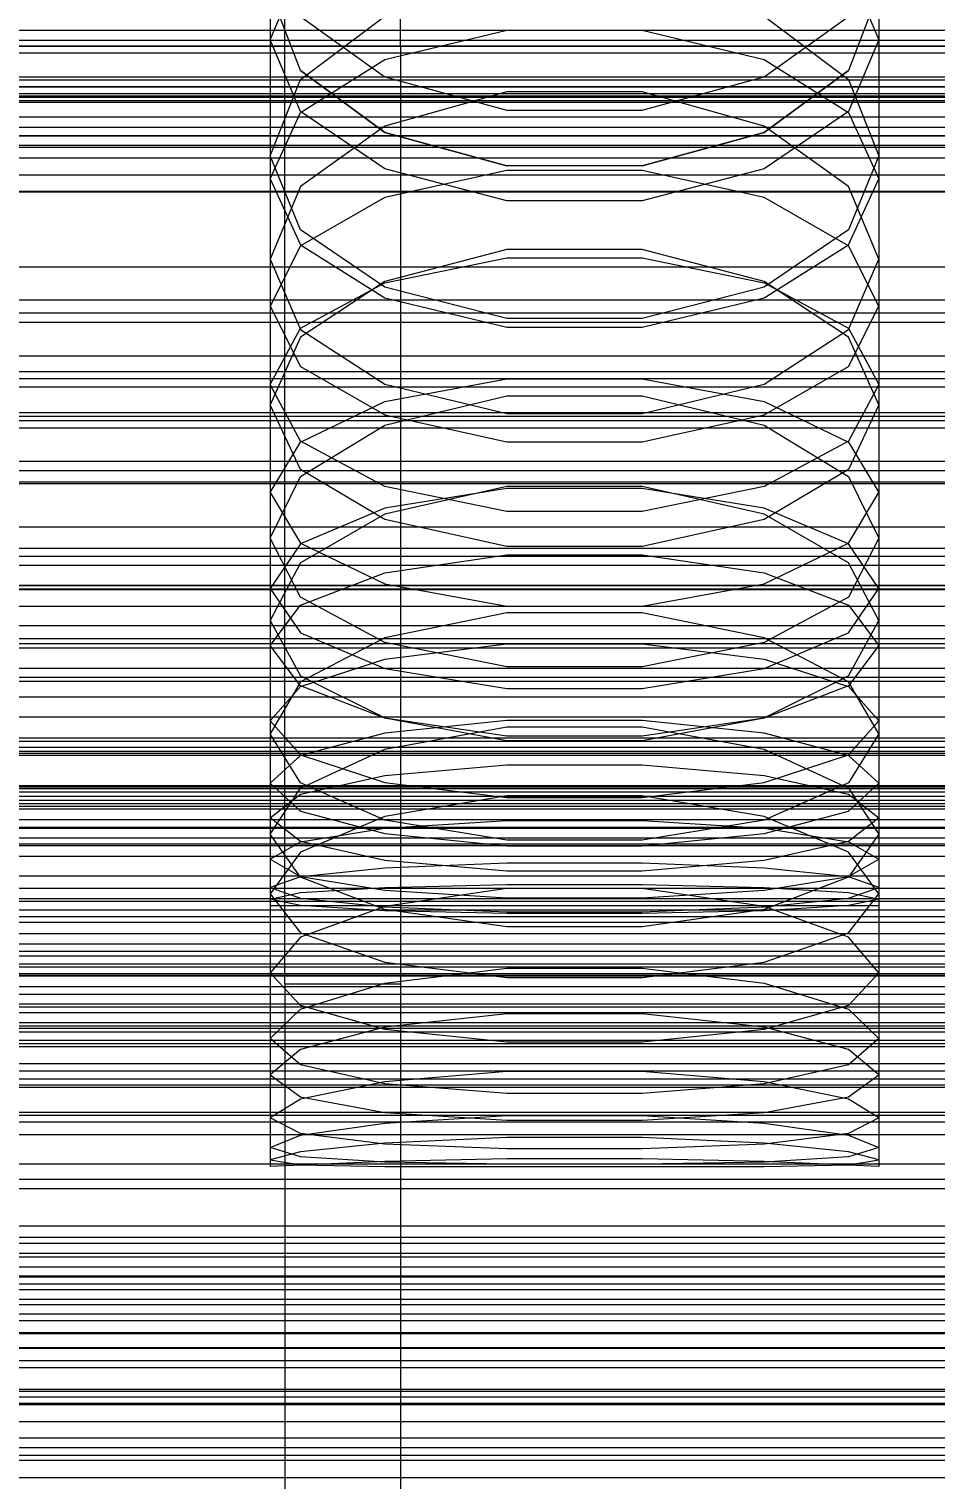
# Model space of a CAD drawing. Header units: millimetres. Extents: x -1970 to 59977, y -65068 to 6837.
# Drawn here: x -107.7 to -45.1, y -34688.8 to -34588.8 of the extents above; entities that cross this region are included whole.
import ezdxf

# ---------------------------------------------------------------- set-up
doc = ezdxf.new("R2010")
doc.units = ezdxf.units.MM
for name, color, linetype, lineweight in [('COTAS_O', 1, 'Continuous', 0), ('COTAS_P', 1, 'Continuous', 0), ('frontal_briquetadora', 7, 'Continuous', 0), ('frontal_C01', 7, 'Continuous', 0), ('frontal_C02', 7, 'Continuous', 0), ('frontal_C03', 7, 'Continuous', 0), ('frontal_C05-C03', 7, 'Continuous', 0), ('frontal_mezcladora', 7, 'Continuous', 0), ('frontal_secador', 7, 'Continuous', 0)]:
    doc.layers.add(name, color=color, linetype=linetype, lineweight=lineweight)
doc.dimstyles.new('R19_100', dxfattribs={"dimtxt": 250, "dimasz": 150, "dimexe": 150, "dimexo": 80, "dimgap": 100, "dimtad": 1, "dimtih": 1, "dimtoh": 1, "dimdsep": 46, "dimcen": 0.09, "dimadec": 0, "dimazin": 0, "dimtfac": 1, "dimtdec": 4, "dimtofl": 0, "dimtmove": 0, "dimatfit": 3, "dimfxl": 1, "dimtolj": 1, "dimtzin": 0, "dimarcsym": 0})

# ---------------------------------------------------------------- blocks, each defined once
blk = doc.blocks.new('*D37')
at = {"layer": 'COTAS_P', "color": 0, "lineweight": -2, "transparency": 16777216}
for p, q in [((-1750, -35420), (-1750, -34450)), ((2600, -35420), (2600, -34450)), ((-1600, -34600), (2450, -34600))]:
    blk.add_line(p, q, dxfattribs=at)
at = {"layer": 'COTAS_P', "color": 0, "transparency": 16777216}
for points in [[(-1600, -34575), (-1600, -34625), (-1750, -34600)], [(2450, -34575), (2450, -34625), (2600, -34600)]]:
    blk.add_solid(points, dxfattribs=at)
at = {"layer": 'Defpoints', "color": 0, "transparency": 16777216}
for p in [(2600, -34600), (-1750, -35500), (2600, -35500)]:
    blk.add_point(p, dxfattribs=at)
blk = doc.blocks.new('*D42')
at = {"layer": 'COTAS_O', "color": 0, "lineweight": -2, "transparency": 16777216}
for p, q in [((-570, -33700), (200, -33700)), ((50, -34750), (50, -33850)), ((-570, -34900), (200, -34900))]:
    blk.add_line(p, q, dxfattribs=at)
at = {"layer": 'COTAS_O', "color": 0, "transparency": 16777216}
for points in [[(25, -33850), (75, -33850), (50, -33700)], [(25, -34750), (75, -34750), (50, -34900)]]:
    blk.add_solid(points, dxfattribs=at)
at = {"layer": 'Defpoints', "color": 0, "transparency": 16777216}
for p in [(-650, -33700), (50, -33700), (-650, -34900)]:
    blk.add_point(p, dxfattribs=at)
blk = doc.blocks.new('*D43')
at = {"layer": 'COTAS_O', "color": 0, "lineweight": -2, "transparency": 16777216}
for p, q in [((-650, -34820), (-650, -34050)), ((650, -34820), (650, -34050)), ((-500, -34200), (500, -34200))]:
    blk.add_line(p, q, dxfattribs=at)
at = {"layer": 'COTAS_O', "color": 0, "transparency": 16777216}
for points in [[(-500, -34175), (-500, -34225), (-650, -34200)], [(500, -34175), (500, -34225), (650, -34200)]]:
    blk.add_solid(points, dxfattribs=at)
at = {"layer": 'Defpoints', "color": 0, "transparency": 16777216}
for p in [(650, -34200), (-650, -34900), (650, -34900)]:
    blk.add_point(p, dxfattribs=at)

msp = doc.modelspace()

# ---------------------------------------------------------------- linework, layer by layer
at = {"layer": 'frontal_briquetadora'}
for p, q in [((-91, -34582.734), (-91, -34597.535)), ((-49, -34582.734), (-49, -34597.535)), ((-91, -34589.538), (-88.92, -34584.6)), ((-51.08, -34584.6), (-49, -34589.538)), ((-88.92, -34591.656), (-91, -34586.193)), ((-49, -34586.193), (-51.08, -34591.656)), ((-88.92, -34592.262), (-83.094, -34587.908)), ((-88.92, -34587.919), (-83.093, -34592.078)), ((-56.907, -34592.078), (-51.08, -34587.919)), ((-56.906, -34587.908), (-51.08, -34592.262)), ((-83.093, -34590.901), (-74.673, -34588.873)), ((-74.673, -34588.873), (-65.327, -34588.873)), ((-65.327, -34588.873), (-56.907, -34590.901)), ((-91, -34589.538), (-91, -34604.666)), ((-88.92, -34594.475), (-91, -34589.538)), ((-49, -34589.538), (-51.08, -34594.475)), ((-49, -34589.538), (-49, -34604.666)), ((-88.92, -34594.554), (-83.093, -34590.901)), ((-56.907, -34590.901), (-51.08, -34594.554)), ((-83.094, -34595.915), (-88.92, -34591.656)), ((-88.92, -34591.656), (-83.094, -34595.915)), ((-51.08, -34591.656), (-56.906, -34595.915)), ((-56.906, -34595.915), (-51.08, -34591.656)), ((-91, -34597.535), (-88.92, -34592.262)), ((-83.093, -34592.078), (-74.673, -34594.385)), ((-65.327, -34594.385), (-56.907, -34592.078)), ((-51.08, -34592.262), (-49, -34597.535)), ((-74.674, -34593.122), (-83.094, -34595.48)), ((-65.326, -34593.122), (-74.674, -34593.122)), ((-56.906, -34595.48), (-65.326, -34593.122)), ((-91, -34599.11), (-88.92, -34594.554)), ((-83.093, -34598.435), (-88.92, -34594.475)), ((-74.673, -34594.385), (-65.327, -34594.385)), ((-51.08, -34594.475), (-56.907, -34598.435)), ((-51.08, -34594.554), (-49, -34599.11)), ((-83.094, -34595.48), (-88.92, -34599.639)), ((-74.674, -34598.232), (-83.094, -34595.915)), ((-83.094, -34595.915), (-74.674, -34598.232)), ((-56.906, -34595.915), (-65.326, -34598.232)), ((-65.326, -34598.232), (-56.906, -34595.915)), ((-51.08, -34599.639), (-56.906, -34595.48)), ((-88.92, -34602.634), (-91, -34597.535)), ((-49, -34597.535), (-51.08, -34602.634)), ((-74.673, -34600.632), (-83.093, -34598.435)), ((-74.673, -34598.547), (-83.093, -34600.4)), ((-65.326, -34598.232), (-74.674, -34598.232)), ((-65.327, -34598.547), (-74.673, -34598.547)), ((-56.907, -34598.435), (-65.327, -34600.632)), ((-56.907, -34600.4), (-65.327, -34598.547)), ((-91, -34599.11), (-91, -34614.698)), ((-91, -34599.11), (-88.92, -34603.666)), ((-88.92, -34599.639), (-91, -34604.666)), ((-51.08, -34603.666), (-49, -34599.11)), ((-49, -34604.666), (-51.08, -34599.639)), ((-49, -34599.11), (-49, -34614.698)), ((-83.093, -34600.4), (-88.92, -34603.738)), ((-65.327, -34600.632), (-74.673, -34600.632)), ((-51.08, -34603.738), (-56.907, -34600.4)), ((-83.094, -34606.596), (-88.92, -34602.634)), ((-51.08, -34602.634), (-56.906, -34606.596)), ((-88.92, -34603.738), (-91, -34607.901)), ((-88.92, -34603.666), (-83.093, -34607.319)), ((-74.674, -34603.999), (-83.094, -34606.192)), ((-65.326, -34603.999), (-74.674, -34603.999)), ((-56.906, -34606.192), (-65.326, -34603.999)), ((-56.907, -34607.319), (-51.08, -34603.666)), ((-49, -34607.901), (-51.08, -34603.738)), ((-91, -34604.666), (-88.92, -34609.515)), ((-83.093, -34606.298), (-74.673, -34604.564)), ((-74.673, -34604.564), (-65.327, -34604.564)), ((-65.327, -34604.564), (-56.907, -34606.298)), ((-51.08, -34609.515), (-49, -34604.666)), ((-83.094, -34606.192), (-88.92, -34610.051)), ((-88.92, -34609.422), (-83.093, -34606.298)), ((-74.674, -34608.746), (-83.094, -34606.596)), ((-56.906, -34606.596), (-65.326, -34608.746)), ((-56.907, -34606.298), (-51.08, -34609.422)), ((-51.08, -34610.051), (-56.906, -34606.192)), ((-91, -34607.901), (-91, -34623.913)), ((-91, -34607.901), (-88.92, -34612.065)), ((-83.093, -34607.319), (-74.673, -34609.347)), ((-65.327, -34609.347), (-56.907, -34607.319)), ((-51.08, -34612.065), (-49, -34607.901)), ((-49, -34607.901), (-49, -34623.913)), ((-65.326, -34608.746), (-74.674, -34608.746)), ((-91, -34613.318), (-88.92, -34609.422)), ((-88.92, -34610.051), (-91, -34614.698)), ((-88.92, -34609.515), (-83.094, -34613.274)), ((-74.673, -34609.347), (-65.327, -34609.347)), ((-56.906, -34613.274), (-51.08, -34609.515)), ((-51.08, -34609.422), (-49, -34613.318)), ((-49, -34614.698), (-51.08, -34610.051)), ((-88.92, -34612.065), (-83.093, -34615.403)), ((-56.907, -34615.403), (-51.08, -34612.065)), ((-83.093, -34614.479), (-74.673, -34612.927)), ((-74.673, -34612.927), (-65.327, -34612.927)), ((-65.327, -34612.927), (-56.907, -34614.479)), ((-91, -34613.318), (-91, -34629.59)), ((-88.92, -34617.214), (-91, -34613.318)), ((-83.094, -34613.274), (-74.674, -34615.311)), ((-65.326, -34615.311), (-56.906, -34613.274)), ((-49, -34613.318), (-51.08, -34617.214)), ((-49, -34613.318), (-49, -34629.59)), ((-88.92, -34619.163), (-91, -34614.698)), ((-88.92, -34617.275), (-83.093, -34614.479)), ((-83.094, -34616.105), (-74.674, -34614.083)), ((-74.674, -34614.083), (-65.326, -34614.083)), ((-65.326, -34614.083), (-56.906, -34616.105)), ((-56.907, -34614.479), (-51.08, -34617.275)), ((-49, -34614.698), (-51.08, -34619.163)), ((-83.093, -34615.403), (-74.673, -34617.256)), ((-74.674, -34615.311), (-65.326, -34615.311)), ((-65.327, -34617.256), (-56.907, -34615.403)), ((-88.92, -34619.655), (-83.094, -34616.105)), ((-56.906, -34616.105), (-51.08, -34619.655)), ((-91, -34620.762), (-88.92, -34617.275)), ((-83.093, -34620.338), (-88.92, -34617.214)), ((-74.673, -34617.256), (-65.327, -34617.256)), ((-51.08, -34617.214), (-56.907, -34620.338)), ((-51.08, -34617.275), (-49, -34620.762)), ((-91, -34623.913), (-88.92, -34619.655)), ((-83.094, -34622.61), (-88.92, -34619.163)), ((-51.08, -34619.163), (-56.906, -34622.61)), ((-51.08, -34619.655), (-49, -34623.913)), ((-91, -34620.762), (-91, -34637.392)), ((-91, -34620.762), (-88.92, -34624.249)), ((-74.674, -34620.353), (-83.094, -34622.259)), ((-74.673, -34622.072), (-83.093, -34620.338)), ((-74.673, -34620.476), (-83.093, -34621.842)), ((-65.326, -34620.353), (-74.674, -34620.353)), ((-65.327, -34620.476), (-74.673, -34620.476)), ((-56.907, -34620.338), (-65.327, -34622.072)), ((-56.907, -34621.842), (-65.327, -34620.476)), ((-56.906, -34622.259), (-65.326, -34620.353)), ((-51.08, -34624.249), (-49, -34620.762)), ((-49, -34620.762), (-49, -34637.392)), ((-83.093, -34621.842), (-88.92, -34624.303)), ((-65.327, -34622.072), (-74.673, -34622.072)), ((-51.08, -34624.303), (-56.907, -34621.842)), ((-83.094, -34622.259), (-88.92, -34625.598)), ((-74.674, -34624.472), (-83.094, -34622.61)), ((-56.906, -34622.61), (-65.326, -34624.472)), ((-51.08, -34625.598), (-56.906, -34622.259)), ((-88.92, -34627.982), (-91, -34623.913)), ((-49, -34623.913), (-51.08, -34627.982)), ((-88.92, -34624.303), (-91, -34627.373)), ((-88.92, -34624.249), (-83.093, -34627.045)), ((-83.093, -34626.287), (-74.673, -34625.047)), ((-65.326, -34624.472), (-74.674, -34624.472)), ((-74.673, -34625.047), (-65.327, -34625.047)), ((-65.327, -34625.047), (-56.907, -34626.287)), ((-56.907, -34627.045), (-51.08, -34624.249)), ((-49, -34627.373), (-51.08, -34624.303)), ((-88.92, -34625.598), (-91, -34629.59)), ((-49, -34629.59), (-51.08, -34625.598)), ((-88.92, -34628.522), (-83.093, -34626.287)), ((-83.093, -34627.045), (-74.673, -34628.597)), ((-65.327, -34628.597), (-56.907, -34627.045)), ((-56.907, -34626.287), (-51.08, -34628.522)), ((-91, -34627.373), (-91, -34644.321)), ((-91, -34627.373), (-88.92, -34630.442)), ((-83.094, -34631.109), (-88.92, -34627.982)), ((-51.08, -34627.982), (-56.906, -34631.109)), ((-51.08, -34630.442), (-49, -34627.373)), ((-49, -34627.373), (-49, -34644.321)), ((-91, -34631.309), (-88.92, -34628.522)), ((-74.674, -34629.063), (-83.094, -34630.791)), ((-65.326, -34629.063), (-74.674, -34629.063)), ((-74.673, -34628.597), (-65.327, -34628.597)), ((-56.906, -34630.791), (-65.326, -34629.063)), ((-51.08, -34628.522), (-49, -34631.309)), ((-91, -34629.59), (-88.92, -34633.39)), ((-51.08, -34633.39), (-49, -34629.59)), ((-88.92, -34630.442), (-83.093, -34632.904)), ((-83.094, -34630.791), (-88.92, -34633.807)), ((-56.907, -34632.904), (-51.08, -34630.442)), ((-51.08, -34633.807), (-56.906, -34630.791)), ((-91, -34631.309), (-91, -34648.447)), ((-88.92, -34634.097), (-91, -34631.309)), ((-74.674, -34632.791), (-83.094, -34631.109)), ((-83.093, -34632.248), (-74.673, -34631.199)), ((-74.673, -34631.199), (-65.327, -34631.199)), ((-65.327, -34631.199), (-56.907, -34632.248)), ((-56.906, -34631.109), (-65.326, -34632.791)), ((-49, -34631.309), (-51.08, -34634.097)), ((-49, -34631.309), (-49, -34648.447)), ((-88.92, -34634.139), (-83.093, -34632.248)), ((-83.093, -34632.904), (-74.673, -34634.27)), ((-65.326, -34632.791), (-74.674, -34632.791)), ((-65.327, -34634.27), (-56.907, -34632.904)), ((-56.907, -34632.248), (-51.08, -34634.139)), ((-88.92, -34633.807), (-91, -34637.392)), ((-88.92, -34633.39), (-83.094, -34636.299)), ((-56.906, -34636.299), (-51.08, -34633.39)), ((-49, -34637.392), (-51.08, -34633.807)), ((-91, -34636.498), (-88.92, -34634.139)), ((-83.093, -34636.332), (-88.92, -34634.097)), ((-74.673, -34634.27), (-65.327, -34634.27)), ((-51.08, -34634.097), (-56.907, -34636.332)), ((-51.08, -34634.139), (-49, -34636.498)), ((-91, -34636.498), (-91, -34653.884)), ((-91, -34636.498), (-88.92, -34638.856)), ((-83.094, -34636.299), (-74.674, -34637.86)), ((-83.094, -34638.466), (-74.674, -34636.92)), ((-74.673, -34637.572), (-83.093, -34636.332)), ((-74.673, -34636.493), (-83.093, -34637.349)), ((-74.674, -34636.92), (-65.326, -34636.92)), ((-65.327, -34636.493), (-74.673, -34636.493)), ((-56.907, -34636.332), (-65.327, -34637.572)), ((-56.907, -34637.349), (-65.327, -34636.493)), ((-65.326, -34637.86), (-56.906, -34636.299)), ((-65.326, -34636.92), (-56.906, -34638.466)), ((-51.08, -34638.856), (-49, -34636.498)), ((-49, -34636.498), (-49, -34653.884)), ((-88.92, -34640.781), (-91, -34637.392)), ((-83.093, -34637.349), (-88.92, -34638.892)), ((-74.674, -34637.86), (-65.326, -34637.86)), ((-65.327, -34637.572), (-74.673, -34637.572)), ((-51.08, -34638.892), (-56.907, -34637.349)), ((-49, -34637.392), (-51.08, -34640.781)), ((-88.92, -34638.892), (-91, -34640.815)), ((-88.92, -34641.151), (-83.094, -34638.466)), ((-88.92, -34638.856), (-83.093, -34640.747)), ((-56.907, -34640.747), (-51.08, -34638.856)), ((-56.906, -34638.466), (-51.08, -34641.151)), ((-49, -34640.815), (-51.08, -34638.892)), ((-83.093, -34640.265), (-74.673, -34639.539)), ((-74.673, -34639.539), (-65.327, -34639.539)), ((-65.327, -34639.539), (-56.907, -34640.265)), ((-91, -34640.815), (-91, -34658.409)), ((-91, -34640.815), (-88.92, -34642.739)), ((-88.92, -34641.573), (-83.093, -34640.265)), ((-83.094, -34643.357), (-88.92, -34640.781)), ((-83.093, -34640.747), (-74.673, -34641.797)), ((-65.327, -34641.797), (-56.907, -34640.747)), ((-56.907, -34640.265), (-51.08, -34641.573)), ((-51.08, -34640.781), (-56.906, -34643.357)), ((-51.08, -34642.739), (-49, -34640.815)), ((-49, -34640.815), (-49, -34658.409)), ((-91, -34644.321), (-88.92, -34641.151)), ((-91, -34643.204), (-88.92, -34641.573)), ((-74.674, -34641.675), (-83.094, -34643.097)), ((-65.326, -34641.675), (-74.674, -34641.675)), ((-74.673, -34641.797), (-65.327, -34641.797)), ((-56.906, -34643.097), (-65.326, -34641.675)), ((-51.08, -34641.151), (-49, -34644.321)), ((-51.08, -34641.573), (-49, -34643.204)), ((-88.92, -34642.739), (-83.093, -34644.281)), ((-56.907, -34644.281), (-51.08, -34642.739)), ((-91, -34643.204), (-91, -34660.914)), ((-88.92, -34644.835), (-91, -34643.204)), ((-83.094, -34643.097), (-88.92, -34645.558)), ((-88.92, -34644.859), (-83.093, -34643.905)), ((-74.674, -34644.733), (-83.094, -34643.357)), ((-83.093, -34643.905), (-74.673, -34643.376)), ((-74.673, -34643.376), (-65.327, -34643.376)), ((-65.327, -34643.376), (-56.907, -34643.905)), ((-56.906, -34643.357), (-65.326, -34644.733)), ((-56.907, -34643.905), (-51.08, -34644.859)), ((-51.08, -34645.558), (-56.906, -34643.097)), ((-49, -34643.204), (-51.08, -34644.835)), ((-49, -34643.204), (-49, -34660.914)), ((-88.92, -34647.291), (-91, -34644.321)), ((-91, -34646.048), (-88.92, -34644.859)), ((-83.093, -34646.144), (-88.92, -34644.835)), ((-83.093, -34644.281), (-74.673, -34645.137)), ((-65.326, -34644.733), (-74.674, -34644.733)), ((-65.327, -34645.137), (-56.907, -34644.281)), ((-51.08, -34644.835), (-56.907, -34646.144)), ((-49, -34644.321), (-51.08, -34647.291)), ((-51.08, -34644.859), (-49, -34646.048)), ((-88.92, -34645.558), (-91, -34648.447)), ((-91, -34646.048), (-91, -34663.894)), ((-91, -34646.048), (-88.92, -34647.238)), ((-74.673, -34645.137), (-65.327, -34645.137)), ((-49, -34648.447), (-51.08, -34645.558)), ((-51.08, -34647.238), (-49, -34646.048)), ((-49, -34646.048), (-49, -34663.894)), ((-83.093, -34646.656), (-88.92, -34647.254)), ((-74.673, -34646.869), (-83.093, -34646.144)), ((-74.673, -34646.325), (-83.093, -34646.656)), ((-65.327, -34646.325), (-74.673, -34646.325)), ((-65.327, -34646.869), (-74.673, -34646.869)), ((-56.907, -34646.144), (-65.327, -34646.869)), ((-56.907, -34646.656), (-65.327, -34646.325)), ((-51.08, -34647.254), (-56.907, -34646.656)), ((-88.92, -34647.254), (-91, -34647.998)), ((-91, -34647.998), (-91, -34665.938)), ((-91, -34647.998), (-88.92, -34648.743)), ((-88.92, -34647.238), (-83.093, -34648.191)), ((-83.094, -34649.528), (-88.92, -34647.291)), ((-88.92, -34648.352), (-83.093, -34647.994)), ((-74.674, -34648.069), (-83.094, -34649.303)), ((-83.093, -34647.994), (-74.673, -34647.795)), ((-65.326, -34648.069), (-74.674, -34648.069)), ((-74.673, -34647.795), (-65.327, -34647.795)), ((-65.327, -34647.795), (-56.907, -34647.994)), ((-56.906, -34649.303), (-65.326, -34648.069)), ((-56.907, -34648.191), (-51.08, -34647.238)), ((-56.907, -34647.994), (-51.08, -34648.352)), ((-51.08, -34647.291), (-56.906, -34649.528)), ((-49, -34647.998), (-51.08, -34647.254)), ((-51.08, -34648.743), (-49, -34647.998)), ((-49, -34647.998), (-49, -34665.938)), ((-91, -34648.799), (-88.92, -34648.352)), ((-91, -34648.447), (-88.92, -34651.133)), ((-91, -34648.799), (-91, -34666.778)), ((-88.92, -34649.246), (-91, -34648.799)), ((-88.92, -34648.743), (-83.093, -34649.34)), ((-83.093, -34648.191), (-74.673, -34648.721)), ((-74.673, -34648.721), (-65.327, -34648.721)), ((-65.327, -34648.721), (-56.907, -34648.191)), ((-56.907, -34649.34), (-51.08, -34648.743)), ((-51.08, -34648.352), (-49, -34648.799)), ((-51.08, -34651.133), (-49, -34648.447)), ((-49, -34648.799), (-51.08, -34649.246)), ((-49, -34648.799), (-49, -34666.778)), ((-91, -34649.25), (-91, -34667.25)), ((-91, -34649.25), (-88.92, -34649.25)), ((-83.093, -34649.605), (-88.92, -34649.246)), ((-88.92, -34649.25), (-83.093, -34649.25)), ((-83.094, -34649.303), (-88.92, -34651.424)), ((-74.674, -34650.715), (-83.094, -34649.528)), ((-83.093, -34649.25), (-74.673, -34649.25)), ((-83.093, -34649.34), (-74.673, -34649.671)), ((-74.673, -34649.804), (-83.093, -34649.605)), ((-74.673, -34649.25), (-65.327, -34649.25)), ((-74.673, -34649.671), (-65.327, -34649.671)), ((-65.327, -34649.804), (-74.673, -34649.804)), ((-65.327, -34649.25), (-56.907, -34649.25)), ((-65.327, -34649.671), (-56.907, -34649.34)), ((-56.907, -34649.605), (-65.327, -34649.804)), ((-56.906, -34649.528), (-65.326, -34650.715)), ((-51.08, -34649.246), (-56.907, -34649.605)), ((-56.907, -34649.25), (-51.08, -34649.25)), ((-51.08, -34651.424), (-56.906, -34649.303)), ((-51.08, -34649.25), (-49, -34649.25)), ((-49, -34649.25), (-49, -34667.25)), ((-65.326, -34650.715), (-74.674, -34650.715)), ((-88.92, -34651.424), (-91, -34653.884)), ((-88.92, -34651.133), (-83.094, -34653.142)), ((-56.906, -34653.142), (-51.08, -34651.133)), ((-49, -34653.884), (-51.08, -34651.424)), ((-88.92, -34656.141), (-91, -34653.884)), ((-83.094, -34653.142), (-74.674, -34654.2)), ((-83.094, -34654.607), (-74.674, -34653.565)), ((-74.674, -34653.565), (-65.326, -34653.565)), ((-65.326, -34654.2), (-56.906, -34653.142)), ((-65.326, -34653.565), (-56.906, -34654.607)), ((-49, -34653.884), (-51.08, -34656.141)), ((-88.92, -34656.382), (-83.094, -34654.607)), ((-74.674, -34654.2), (-65.326, -34654.2)), ((-56.906, -34654.607), (-51.08, -34656.382)), ((-91, -34658.409), (-88.92, -34656.382)), ((-83.094, -34657.802), (-88.92, -34656.141)), ((-74.674, -34656.722), (-83.094, -34657.636)), ((-65.326, -34656.723), (-74.674, -34656.722)), ((-56.906, -34657.636), (-65.326, -34656.723)), ((-51.08, -34656.141), (-56.906, -34657.802)), ((-51.08, -34656.382), (-49, -34658.409)), ((-83.094, -34657.636), (-88.92, -34659.178)), ((-74.674, -34658.667), (-83.094, -34657.802)), ((-56.906, -34657.802), (-65.326, -34658.667)), ((-51.08, -34659.178), (-56.906, -34657.636)), ((-88.92, -34660.23), (-91, -34658.409)), ((-65.326, -34658.667), (-74.674, -34658.667)), ((-49, -34658.409), (-51.08, -34660.23)), ((-88.92, -34659.178), (-91, -34660.914)), ((-49, -34660.914), (-51.08, -34659.178)), ((-91, -34660.914), (-88.92, -34662.441)), ((-83.094, -34661.54), (-88.92, -34660.23)), ((-74.674, -34660.692), (-83.094, -34661.41)), ((-65.326, -34660.692), (-74.674, -34660.692)), ((-56.906, -34661.41), (-65.326, -34660.692)), ((-51.08, -34660.23), (-56.906, -34661.54)), ((-51.08, -34662.441), (-49, -34660.914)), ((-83.094, -34661.41), (-88.92, -34662.6)), ((-74.674, -34662.209), (-83.094, -34661.54)), ((-56.906, -34661.54), (-65.326, -34662.209)), ((-51.08, -34662.6), (-56.906, -34661.41)), ((-88.92, -34662.6), (-91, -34663.894)), ((-88.92, -34662.441), (-83.094, -34663.515)), ((-65.326, -34662.209), (-74.674, -34662.209)), ((-56.906, -34663.515), (-51.08, -34662.441)), ((-49, -34663.894), (-51.08, -34662.6)), ((-88.92, -34664.979), (-91, -34663.894)), ((-83.094, -34663.515), (-74.674, -34664.053)), ((-83.094, -34664.254), (-74.674, -34663.732)), ((-74.674, -34663.732), (-65.326, -34663.732)), ((-74.674, -34664.053), (-65.326, -34664.053)), ((-65.326, -34664.053), (-56.906, -34663.515)), ((-65.326, -34663.732), (-56.906, -34664.254)), ((-49, -34663.894), (-51.08, -34664.979)), ((-88.92, -34665.088), (-83.094, -34664.254)), ((-83.094, -34665.696), (-88.92, -34664.979)), ((-56.906, -34664.254), (-51.08, -34665.088)), ((-51.08, -34664.979), (-56.906, -34665.696)), ((-91, -34665.938), (-88.92, -34665.088)), ((-88.92, -34666.577), (-91, -34665.938)), ((-83.094, -34665.629), (-88.92, -34666.225)), ((-74.674, -34665.239), (-83.094, -34665.629)), ((-74.674, -34666.036), (-83.094, -34665.696)), ((-65.326, -34665.239), (-74.674, -34665.239)), ((-65.326, -34666.036), (-74.674, -34666.036)), ((-56.906, -34665.629), (-65.326, -34665.239)), ((-56.906, -34665.696), (-65.326, -34666.036)), ((-51.08, -34666.225), (-56.906, -34665.629)), ((-51.08, -34665.088), (-49, -34665.938)), ((-49, -34665.938), (-51.08, -34666.577)), ((-88.92, -34666.225), (-91, -34666.778)), ((-91, -34666.778), (-88.92, -34667.119)), ((-83.094, -34666.937), (-88.92, -34666.577)), ((-83.094, -34666.906), (-88.92, -34667.144)), ((-74.674, -34666.715), (-83.094, -34666.906)), ((-74.674, -34667.078), (-83.094, -34666.937)), ((-65.326, -34666.715), (-74.674, -34666.715)), ((-65.326, -34667.078), (-74.674, -34667.078)), ((-56.906, -34666.906), (-65.326, -34666.715)), ((-56.906, -34666.937), (-65.326, -34667.078)), ((-51.08, -34666.577), (-56.906, -34666.937)), ((-51.08, -34667.144), (-56.906, -34666.906)), ((-49, -34666.778), (-51.08, -34666.225)), ((-51.08, -34667.119), (-49, -34666.778)), ((-88.92, -34667.144), (-91, -34667.25)), ((-88.92, -34667.119), (-83.094, -34667.24)), ((-83.094, -34667.24), (-74.674, -34667.248)), ((-74.674, -34667.248), (-65.326, -34667.248)), ((-65.326, -34667.248), (-56.906, -34667.24)), ((-56.906, -34667.24), (-51.08, -34667.119)), ((-49, -34667.25), (-51.08, -34667.144))]:
    msp.add_line(p, q, dxfattribs=at)
at = {"layer": 'frontal_C01'}
for p, q in [((0, -34620.053), (-130, -34620.053)), ((-130, -34624.595), (130, -34624.595)), ((-130, -34625.147), (130, -34625.147)), ((-130, -34625.771), (0, -34625.771)), ((-130, -34625.771), (130, -34625.771)), ((-130, -34627.391), (130, -34627.391)), ((-130, -34628.597), (130, -34628.597)), ((-130, -34631.173), (130, -34631.173)), ((-130, -34632.879), (130, -34632.879)), ((-130, -34636.236), (130, -34636.236)), ((-130, -34638.325), (130, -34638.325)), ((-148, -34640.976), (148, -34640.976)), ((-148, -34641.172), (148, -34641.172)), ((-148, -34641.393), (148, -34641.393)), ((-148, -34641.967), (148, -34641.967)), ((-148, -34642.394), (148, -34642.394)), ((130, -34642.235), (-130, -34642.235)), ((-148, -34643.307), (148, -34643.307)), ((-148, -34643.912), (148, -34643.912)), ((-130, -34644.564), (130, -34644.564)), ((-148, -34645.101), (148, -34645.101)), ((-148, -34645.841), (148, -34645.841)), ((148, -34647.227), (-148, -34647.227)), ((-148, -34648.052), (148, -34648.052)), ((-130, -34648.761), (130, -34648.761)), ((-148, -34649.539), (148, -34649.539)), ((-148, -34650.393), (148, -34650.393)), ((-148, -34651.88), (148, -34651.88)), ((-130, -34651.172), (130, -34651.172)), ((-148, -34652.706), (148, -34652.706)), ((-148, -34654.091), (148, -34654.091)), ((-148, -34654.831), (148, -34654.831)), ((-148, -34656.021), (148, -34656.021)), ((-130, -34655.368), (130, -34655.368)), ((-148, -34656.625), (148, -34656.625)), ((-148, -34657.538), (148, -34657.538)), ((-148, -34657.965), (148, -34657.965)), ((-130, -34657.697), (130, -34657.697)), ((-148, -34658.539), (148, -34658.539)), ((-148, -34658.76), (148, -34658.76)), ((-148, -34658.956), (148, -34658.956)), ((-130, -34661.608), (130, -34661.608)), ((-130, -34663.696), (130, -34663.696)), ((-130, -34667.054), (130, -34667.054)), ((-130, -34668.759), (130, -34668.759)), ((-130, -34671.336), (130, -34671.336)), ((-130, -34672.541), (130, -34672.541)), ((-130, -34674.161), (130, -34674.161)), ((-130, -34674.785), (130, -34674.785)), ((-130, -34675.338), (130, -34675.338))]:
    msp.add_line(p, q, dxfattribs=at)
at = {"layer": 'frontal_C02'}
for p, q in [((-130, -34589.549), (130, -34589.549)), ((-130, -34590.432), (130, -34590.432)), ((-130, -34592.298), (130, -34592.298)), ((-130, -34592.755), (130, -34592.755)), ((-130, -34593.391), (130, -34593.391)), ((-450, -34615.487), (450, -34615.487)), ((450, -34627.178), (-450, -34627.178)), ((-425, -34627.144), (425, -34627.144)), ((425, -34638.62), (-425, -34638.62)), ((425, -34641.991), (-425, -34641.991)), ((450, -34648.959), (-450, -34648.959)), ((-425, -34653.467), (425, -34653.467)), ((-450, -34660.649), (450, -34660.649))]:
    msp.add_line(p, q, dxfattribs=at)
at = {"layer": 'frontal_C03'}
for p, q in [((1250, -34588.884), (-1250, -34588.884)), ((-1250, -34589.941), (1250, -34589.941)), ((-1250, -34592.097), (1250, -34592.097)), ((1250, -34592.793), (-1250, -34592.793)), ((-1250, -34593.226), (1250, -34593.226)), ((1250, -34593.851), (-1250, -34593.851)), ((-1250, -34595.564), (1250, -34595.564)), ((-1250, -34596.148), (1250, -34596.148)), ((1250, -34596.158), (-1250, -34596.158)), ((1250, -34596.812), (-1250, -34596.812)), ((-1250, -34596.946), (1250, -34596.946)), ((1250, -34597.693), (-1250, -34597.693)), ((1250, -34607.499), (-1250, -34607.499)), ((1250, -34608.381), (-1250, -34608.381)), ((1250, -34609.034), (-1250, -34609.034)), ((1250, -34611.342), (-1250, -34611.342)), ((-1250, -34612.399), (1250, -34612.399)), ((-1500, -34615.78), (1500, -34615.78)), ((1250, -34615.251), (-1250, -34615.251)), ((1250, -34616.308), (-1250, -34616.308)), ((1250, -34618.616), (-1250, -34618.616)), ((1250, -34619.269), (-1250, -34619.269)), ((1250, -34620.151), (-1250, -34620.151)), ((1500, -34627.188), (-1500, -34627.188)), ((1500, -34627.473), (-1500, -34627.473)), ((1250, -34629.957), (-1250, -34629.957)), ((1250, -34630.838), (-1250, -34630.838)), ((1250, -34631.492), (-1250, -34631.492)), ((1250, -34633.799), (-1250, -34633.799)), ((-1250, -34634.856), (1250, -34634.856)), ((1250, -34637.709), (-1250, -34637.709)), ((-1500, -34638.882), (1500, -34638.882)), ((1250, -34638.766), (-1250, -34638.766)), ((1250, -34641.073), (-1250, -34641.073)), ((1250, -34641.727), (-1250, -34641.727)), ((1250, -34642.608), (-1250, -34642.608)), ((1250, -34652.415), (-1250, -34652.415)), ((1250, -34653.296), (-1250, -34653.296)), ((1250, -34653.949), (-1250, -34653.949)), ((1250, -34656.257), (-1250, -34656.257)), ((-1250, -34657.314), (1250, -34657.314)), ((1250, -34660.166), (-1250, -34660.166)), ((1250, -34661.224), (-1250, -34661.224)), ((1250, -34663.531), (-1250, -34663.531)), ((1250, -34664.184), (-1250, -34664.184)), ((1250, -34665.066), (-1250, -34665.066)), ((1250, -34674.872), (-1250, -34674.872)), ((1250, -34675.754), (-1250, -34675.754)), ((1250, -34676.407), (-1250, -34676.407)), ((-1250, -34676.77), (1250, -34676.77)), ((-1250, -34677.403), (1250, -34677.403)), ((-1250, -34677.867), (1250, -34677.867)), ((1250, -34678.714), (-1250, -34678.714)), ((-1250, -34679.722), (1250, -34679.722)), ((-1250, -34679.772), (1250, -34679.772)), ((-1250, -34680.619), (1250, -34680.619)), ((1250, -34682.624), (-1250, -34682.624)), ((-1250, -34683.571), (1250, -34683.571)), ((1250, -34683.681), (-1250, -34683.681)), ((-1250, -34684.838), (1250, -34684.838)), ((1250, -34685.989), (-1250, -34685.989)), ((1250, -34686.642), (-1250, -34686.642)), ((1250, -34687.523), (-1250, -34687.523)), ((-1250, -34688.686), (1250, -34688.686))]:
    msp.add_line(p, q, dxfattribs=at)
at = {"layer": 'frontal_C05-C03'}
for p, q in [((-250, -34678.77), (250, -34678.77)), ((250, -34682.77), (-250, -34682.77)), ((250, -34683.153), (-250, -34683.153)), ((-250, -34687.153), (250, -34687.153))]:
    msp.add_line(p, q, dxfattribs=at)
at = {"layer": 'frontal_mezcladora'}
for p, q in [((-90, -34590), (-90, -34525.346)), ((-82, -34590), (-82, -34525.346)), ((240, -34590), (-420, -34590)), ((-90, -34654.654), (-90, -34590)), ((-82, -34590), (-90, -34590)), ((-82, -34590), (-82, -34654.654)), ((-315, -34600), (315, -34600)), ((-420, -34637.898), (240, -34637.898)), ((-90, -34654.654), (-90, -34709.466)), ((-90, -34654.654), (-82, -34654.654)), ((-82, -34654.654), (-82, -34709.466)), ((-420, -34681.107), (240, -34681.107))]:
    msp.add_line(p, q, dxfattribs=at)
at = {"layer": 'frontal_secador'}
for p, q in [((1360, -34593.5), (-1360, -34593.5)), ((1250, -34593.75), (-1250, -34593.75)), ((1360, -34594.863), (-1360, -34594.863)), ((1360, -34598.859), (-1360, -34598.859)), ((1360, -34605.216), (-1360, -34605.216)), ((1250, -34612.924), (-1250, -34612.924)), ((1360, -34613.5), (-1360, -34613.5)), ((1360, -34623.147), (-1360, -34623.147)), ((-1360, -34633.5), (1360, -34633.5)), ((-1250, -34633.5), (1250, -34633.5)), ((1360, -34643.853), (-1360, -34643.853)), ((-1250, -34645), (1250, -34645)), ((-1400, -34650), (1400, -34650)), ((-1250, -34650), (1250, -34650)), ((1360, -34653.5), (-1360, -34653.5)), ((1250, -34654.076), (-1250, -34654.076)), ((1360, -34661.784), (-1360, -34661.784)), ((1360, -34668.141), (-1360, -34668.141)), ((1360, -34672.137), (-1360, -34672.137)), ((1360, -34673.5), (-1360, -34673.5)), ((1250, -34673.25), (-1250, -34673.25))]:
    msp.add_line(p, q, dxfattribs=at)

# ---------------------------------------------------------------- dimensions: what is measured, and where the dimension line sits
at = {"layer": 'COTAS_O'}
for p2, distance, picture, middle in [((-650, -33700), -700, '*D42', (50, -34300)), ((650, -34900), 700, '*D43', (0, -34200))]:
    dim = msp.add_aligned_dim(p1=(-650, -34900), p2=p2, distance=distance, text='<> O', dimstyle='R19_100', dxfattribs=at)
    dim.commit()
    dim.dimension.update_dxf_attribs({"geometry": picture, "text_midpoint": middle})
at = {"layer": 'COTAS_P'}
dim = msp.add_aligned_dim(p1=(-1750, -35500), p2=(2600, -35500), distance=900, text='<> P', dimstyle='R19_100', dxfattribs=at)
dim.commit()
dim.dimension.update_dxf_attribs({"geometry": '*D37', "text_midpoint": (425, -34600)})

doc.saveas('drawing.dxf')
